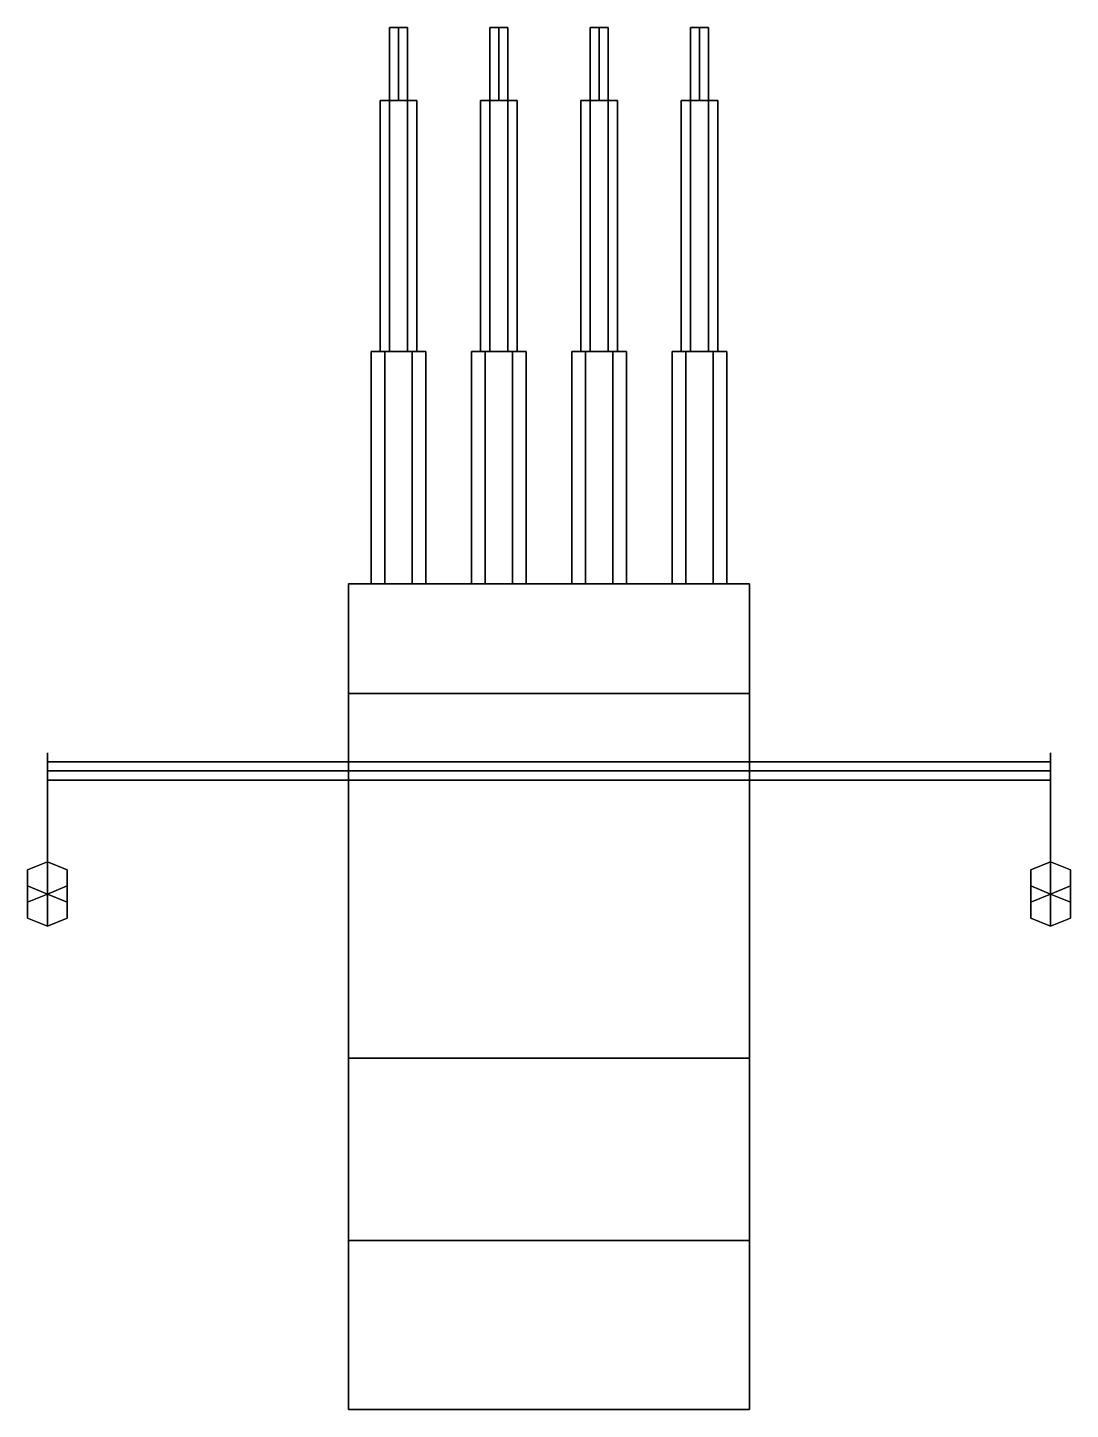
# Model space of a CAD drawing. Extents: x -1.14 to 1.14, y -0.98 to 2.05.
import ezdxf

# ---------------------------------------------------------------- set-up
doc = ezdxf.new("R2010")
doc.units = 0
doc.layers.add('GUN', color=1, linetype='CONTINUOUS')
doc.layers.add('SLEEVE', color=5, linetype='CONTINUOUS')

msp = doc.modelspace()

# ---------------------------------------------------------------- linework, layer by layer
at = {"layer": 'GUN'}
for points in [[(-0.31, 2.05, -0.03), (-0.33, 2.05, -0.05), (-0.35, 2.05, -0.03), (-0.33, 2.05, -0.01)], [(-0.35, 2.05, -0.03), (-0.33, 2.05, -0.05), (-0.33, 1.89, -0.05), (-0.35, 1.89, -0.03)], [(-0.33, 2.05, -0.01), (-0.35, 2.05, -0.03), (-0.35, 1.89, -0.03), (-0.33, 1.89, -0.01)], [(-0.33, 2.05, -0.05), (-0.31, 2.05, -0.03), (-0.31, 1.89, -0.03), (-0.33, 1.89, -0.05)], [(-0.31, 2.05, -0.03), (-0.33, 2.05, -0.01), (-0.33, 1.89, -0.01), (-0.31, 1.89, -0.03)], [(-0.09, 2.05, -0.03), (-0.11, 2.05, -0.05), (-0.13, 2.05, -0.03), (-0.11, 2.05, -0.01)], [(-0.13, 2.05, -0.03), (-0.11, 2.05, -0.05), (-0.11, 1.89, -0.05), (-0.13, 1.89, -0.03)], [(-0.11, 2.05, -0.01), (-0.13, 2.05, -0.03), (-0.13, 1.89, -0.03), (-0.11, 1.89, -0.01)], [(-0.11, 2.05, -0.05), (-0.09, 2.05, -0.03), (-0.09, 1.89, -0.03), (-0.11, 1.89, -0.05)], [(-0.09, 2.05, -0.03), (-0.11, 2.05, -0.01), (-0.11, 1.89, -0.01), (-0.09, 1.89, -0.03)], [(0.11, 2.05, -0.01), (0.09, 2.05, -0.03), (0.09, 1.89, -0.03), (0.11, 1.89, -0.01)], [(0.09, 2.05, -0.03), (0.11, 2.05, -0.05), (0.11, 1.89, -0.05), (0.09, 1.89, -0.03)], [(0.13, 2.05, -0.03), (0.11, 2.05, -0.05), (0.09, 2.05, -0.03), (0.11, 2.05, -0.01)], [(0.13, 2.05, -0.03), (0.11, 2.05, -0.01), (0.11, 1.89, -0.01), (0.13, 1.89, -0.03)], [(0.11, 2.05, -0.05), (0.13, 2.05, -0.03), (0.13, 1.89, -0.03), (0.11, 1.89, -0.05)], [(0.35, 2.05, -0.03), (0.33, 2.05, -0.05), (0.31, 2.05, -0.03), (0.33, 2.05, -0.01)], [(0.31, 2.05, -0.03), (0.33, 2.05, -0.05), (0.33, 1.89, -0.05), (0.31, 1.89, -0.03)], [(0.33, 2.05, -0.01), (0.31, 2.05, -0.03), (0.31, 1.89, -0.03), (0.33, 1.89, -0.01)], [(0.33, 2.05, -0.05), (0.35, 2.05, -0.03), (0.35, 1.89, -0.03), (0.33, 1.89, -0.05)], [(0.35, 2.05, -0.03), (0.33, 2.05, -0.01), (0.33, 1.89, -0.01), (0.35, 1.89, -0.03)]]:
    msp.add_3dface(points, dxfattribs=at)
at = {"layer": 'SLEEVE'}
for points in [[(-0.31, 1.89, -0.0646), (-0.35, 1.89, -0.0646), (-0.37, 1.89, -0.03), (-0.29, 1.89, -0.03)], [(-0.29, 1.89, -0.03), (-0.37, 1.89, -0.03), (-0.35, 1.89, 0.0046), (-0.31, 1.89, 0.0046)], [(-0.37, 1.89, -0.03), (-0.35, 1.89, -0.0646), (-0.35, 1.34, -0.0646), (-0.37, 1.34, -0.03)], [(-0.35, 1.89, 0.0046), (-0.37, 1.89, -0.03), (-0.37, 1.34, -0.03), (-0.35, 1.34, 0.0046)], [(-0.35, 1.89, -0.0646), (-0.31, 1.89, -0.0646), (-0.31, 1.34, -0.0646), (-0.35, 1.34, -0.0646)], [(-0.31, 1.89, 0.0046), (-0.35, 1.89, 0.0046), (-0.35, 1.34, 0.0046), (-0.31, 1.34, 0.0046)], [(-0.31, 1.89, -0.0646), (-0.29, 1.89, -0.03), (-0.29, 1.34, -0.03), (-0.31, 1.34, -0.0646)], [(-0.29, 1.89, -0.03), (-0.31, 1.89, 0.0046), (-0.31, 1.34, 0.0046), (-0.29, 1.34, -0.03)], [(-0.09, 1.89, -0.0646), (-0.13, 1.89, -0.0646), (-0.15, 1.89, -0.03), (-0.07, 1.89, -0.03)], [(-0.07, 1.89, -0.03), (-0.15, 1.89, -0.03), (-0.13, 1.89, 0.0046), (-0.09, 1.89, 0.0046)], [(-0.15, 1.89, -0.03), (-0.13, 1.89, -0.0646), (-0.13, 1.34, -0.0646), (-0.15, 1.34, -0.03)], [(-0.13, 1.89, 0.0046), (-0.15, 1.89, -0.03), (-0.15, 1.34, -0.03), (-0.13, 1.34, 0.0046)], [(-0.13, 1.89, -0.0646), (-0.09, 1.89, -0.0646), (-0.09, 1.34, -0.0646), (-0.13, 1.34, -0.0646)], [(-0.09, 1.89, 0.0046), (-0.13, 1.89, 0.0046), (-0.13, 1.34, 0.0046), (-0.09, 1.34, 0.0046)], [(-0.09, 1.89, -0.0646), (-0.07, 1.89, -0.03), (-0.07, 1.34, -0.03), (-0.09, 1.34, -0.0646)], [(-0.07, 1.89, -0.03), (-0.09, 1.89, 0.0046), (-0.09, 1.34, 0.0046), (-0.07, 1.34, -0.03)], [(0.09, 1.89, 0.0046), (0.07, 1.89, -0.03), (0.07, 1.34, -0.03), (0.09, 1.34, 0.0046)], [(0.07, 1.89, -0.03), (0.09, 1.89, -0.0646), (0.09, 1.34, -0.0646), (0.07, 1.34, -0.03)], [(0.15, 1.89, -0.03), (0.07, 1.89, -0.03), (0.09, 1.89, 0.0046), (0.13, 1.89, 0.0046)], [(0.13, 1.89, -0.0646), (0.09, 1.89, -0.0646), (0.07, 1.89, -0.03), (0.15, 1.89, -0.03)], [(0.13, 1.89, 0.0046), (0.09, 1.89, 0.0046), (0.09, 1.34, 0.0046), (0.13, 1.34, 0.0046)], [(0.09, 1.89, -0.0646), (0.13, 1.89, -0.0646), (0.13, 1.34, -0.0646), (0.09, 1.34, -0.0646)], [(0.15, 1.89, -0.03), (0.13, 1.89, 0.0046), (0.13, 1.34, 0.0046), (0.15, 1.34, -0.03)], [(0.13, 1.89, -0.0646), (0.15, 1.89, -0.03), (0.15, 1.34, -0.03), (0.13, 1.34, -0.0646)], [(0.35, 1.89, -0.0646), (0.31, 1.89, -0.0646), (0.29, 1.89, -0.03), (0.37, 1.89, -0.03)], [(0.37, 1.89, -0.03), (0.29, 1.89, -0.03), (0.31, 1.89, 0.0046), (0.35, 1.89, 0.0046)], [(0.29, 1.89, -0.03), (0.31, 1.89, -0.0646), (0.31, 1.34, -0.0646), (0.29, 1.34, -0.03)], [(0.31, 1.89, 0.0046), (0.29, 1.89, -0.03), (0.29, 1.34, -0.03), (0.31, 1.34, 0.0046)], [(0.31, 1.89, -0.0646), (0.35, 1.89, -0.0646), (0.35, 1.34, -0.0646), (0.31, 1.34, -0.0646)], [(0.35, 1.89, 0.0046), (0.31, 1.89, 0.0046), (0.31, 1.34, 0.0046), (0.35, 1.34, 0.0046)], [(0.35, 1.89, -0.0646), (0.37, 1.89, -0.03), (0.37, 1.34, -0.03), (0.35, 1.34, -0.0646)], [(0.37, 1.89, -0.03), (0.35, 1.89, 0.0046), (0.35, 1.34, 0.0046), (0.37, 1.34, -0.03)], [(-0.3, 1.34, -0.082), (-0.36, 1.34, -0.082), (-0.39, 1.34, -0.03), (-0.27, 1.34, -0.03)], [(-0.27, 1.34, -0.03), (-0.39, 1.34, -0.03), (-0.36, 1.34, 0.022), (-0.3, 1.34, 0.022)], [(-0.39, 1.34, -0.03), (-0.36, 1.34, -0.082), (-0.36, 0.83, -0.082), (-0.39, 0.83, -0.03)], [(-0.36, 1.34, 0.022), (-0.39, 1.34, -0.03), (-0.39, 0.83, -0.03), (-0.36, 0.83, 0.022)], [(-0.36, 1.34, -0.082), (-0.3, 1.34, -0.082), (-0.3, 0.83, -0.082), (-0.36, 0.83, -0.082)], [(-0.3, 1.34, 0.022), (-0.36, 1.34, 0.022), (-0.36, 0.83, 0.022), (-0.3, 0.83, 0.022)], [(-0.3, 1.34, -0.082), (-0.27, 1.34, -0.03), (-0.27, 0.83, -0.03), (-0.3, 0.83, -0.082)], [(-0.27, 1.34, -0.03), (-0.3, 1.34, 0.022), (-0.3, 0.83, 0.022), (-0.27, 0.83, -0.03)], [(-0.08, 1.34, -0.082), (-0.14, 1.34, -0.082), (-0.17, 1.34, -0.03), (-0.05, 1.34, -0.03)], [(-0.05, 1.34, -0.03), (-0.17, 1.34, -0.03), (-0.14, 1.34, 0.022), (-0.08, 1.34, 0.022)], [(-0.17, 1.34, -0.03), (-0.14, 1.34, -0.082), (-0.14, 0.83, -0.082), (-0.17, 0.83, -0.03)], [(-0.14, 1.34, 0.022), (-0.17, 1.34, -0.03), (-0.17, 0.83, -0.03), (-0.14, 0.83, 0.022)], [(-0.14, 1.34, -0.082), (-0.08, 1.34, -0.082), (-0.08, 0.83, -0.082), (-0.14, 0.83, -0.082)], [(-0.08, 1.34, 0.022), (-0.14, 1.34, 0.022), (-0.14, 0.83, 0.022), (-0.08, 0.83, 0.022)], [(-0.08, 1.34, -0.082), (-0.05, 1.34, -0.03), (-0.05, 0.83, -0.03), (-0.08, 0.83, -0.082)], [(-0.05, 1.34, -0.03), (-0.08, 1.34, 0.022), (-0.08, 0.83, 0.022), (-0.05, 0.83, -0.03)], [(0.08, 1.34, 0.022), (0.05, 1.34, -0.03), (0.05, 0.83, -0.03), (0.08, 0.83, 0.022)], [(0.05, 1.34, -0.03), (0.08, 1.34, -0.082), (0.08, 0.83, -0.082), (0.05, 0.83, -0.03)], [(0.17, 1.34, -0.03), (0.05, 1.34, -0.03), (0.08, 1.34, 0.022), (0.14, 1.34, 0.022)], [(0.14, 1.34, -0.082), (0.08, 1.34, -0.082), (0.05, 1.34, -0.03), (0.17, 1.34, -0.03)], [(0.14, 1.34, 0.022), (0.08, 1.34, 0.022), (0.08, 0.83, 0.022), (0.14, 0.83, 0.022)], [(0.08, 1.34, -0.082), (0.14, 1.34, -0.082), (0.14, 0.83, -0.082), (0.08, 0.83, -0.082)], [(0.17, 1.34, -0.03), (0.14, 1.34, 0.022), (0.14, 0.83, 0.022), (0.17, 0.83, -0.03)], [(0.14, 1.34, -0.082), (0.17, 1.34, -0.03), (0.17, 0.83, -0.03), (0.14, 0.83, -0.082)], [(0.36, 1.34, -0.082), (0.3, 1.34, -0.082), (0.27, 1.34, -0.03), (0.39, 1.34, -0.03)], [(0.39, 1.34, -0.03), (0.27, 1.34, -0.03), (0.3, 1.34, 0.022), (0.36, 1.34, 0.022)], [(0.27, 1.34, -0.03), (0.3, 1.34, -0.082), (0.3, 0.83, -0.082), (0.27, 0.83, -0.03)], [(0.3, 1.34, 0.022), (0.27, 1.34, -0.03), (0.27, 0.83, -0.03), (0.3, 0.83, 0.022)], [(0.3, 1.34, -0.082), (0.36, 1.34, -0.082), (0.36, 0.83, -0.082), (0.3, 0.83, -0.082)], [(0.36, 1.34, 0.022), (0.3, 1.34, 0.022), (0.3, 0.83, 0.022), (0.36, 0.83, 0.022)], [(0.36, 1.34, -0.082), (0.39, 1.34, -0.03), (0.39, 0.83, -0.03), (0.36, 0.83, -0.082)], [(0.39, 1.34, -0.03), (0.36, 1.34, 0.022), (0.36, 0.83, 0.022), (0.39, 0.83, -0.03)], [(-0.44, 0.83, -0.1), (-0.44, 0.59, -0.17), (-0.44, 0.59, 0.1), (-0.44, 0.83, 0.03)], [(0.44, 0.83, -0.1), (0.44, 0.59, -0.17), (-0.44, 0.59, -0.17), (-0.44, 0.83, -0.1)], [(0.44, 0.83, 0.03), (0.44, 0.83, -0.1), (-0.44, 0.83, -0.1), (-0.44, 0.83, 0.03)], [(-0.44, 0.83, 0.03), (-0.44, 0.59, 0.1), (0.44, 0.59, 0.1), (0.44, 0.83, 0.03)], [(0.44, 0.59, 0.1), (0.44, 0.59, -0.17), (0.44, 0.83, -0.1), (0.44, 0.83, 0.03)], [(-0.44, 0.59, -0.17), (-0.44, -0.98, -0.17), (-0.44, -0.98, 0.1), (-0.44, 0.59, 0.1)], [(0.44, 0.59, -0.17), (0.44, -0.98, -0.17), (-0.44, -0.98, -0.17), (-0.44, 0.59, -0.17)], [(-0.44, 0.59, 0.1), (-0.44, -0.98, 0.1), (0.44, -0.98, 0.1), (0.44, 0.59, 0.1)], [(0.44, -0.98, 0.1), (0.44, -0.98, -0.17), (0.44, 0.59, -0.17), (0.44, 0.59, 0.1)], [(-1.1, 0.16, 0.32), (-1.1, 0.46, 0.31), (-1.1, 0.46, 0.26), (-1.1, 0.16, 0.26)], [(-1.1, 0.46, 0.31), (-1.1, 0.16, 0.32), (-1.1, 0.16, 0.26), (-1.1, 0.46, 0.26)], [(-0.44, 0.46, 0.27), (-0.44, 0.39, 0.27), (-0.44, 0.39, -0.04), (-0.44, 0.44, -0.04)], [(-0.44, 0.39, 0.27), (-0.44, 0.46, 0.27), (-0.44, 0.44, -0.04), (-0.44, 0.39, -0.04)], [(0.44, 0.39, 0.27), (0.44, 0.46, 0.27), (0.44, 0.44, -0.04), (0.44, 0.39, -0.04)], [(0.44, 0.46, 0.27), (0.44, 0.39, 0.27), (0.44, 0.39, -0.04), (0.44, 0.44, -0.04)], [(1.1, 0.46, 0.31), (1.1, 0.16, 0.32), (1.1, 0.16, 0.26), (1.1, 0.46, 0.26)], [(1.1, 0.16, 0.32), (1.1, 0.46, 0.31), (1.1, 0.46, 0.26), (1.1, 0.16, 0.26)], [(1.1, 0.42, 0.3), (1.1, 0.44, 0.28), (-1.1, 0.44, 0.28), (-1.1, 0.42, 0.3)], [(1.1, 0.44, 0.28), (1.1, 0.42, 0.26), (-1.1, 0.42, 0.26), (-1.1, 0.44, 0.28)], [(1.1, 0.4, 0.28), (1.1, 0.42, 0.3), (-1.1, 0.42, 0.3), (-1.1, 0.4, 0.28)], [(1.1, 0.42, 0.26), (1.1, 0.4, 0.28), (-1.1, 0.4, 0.28), (-1.1, 0.42, 0.26)], [(-1.1433, 0.203, 0.3577), (-1.1, 0.2207, 0.34), (-1.1, 0.15, 0.2693), (-1.1433, 0.1323, 0.287)], [(-1.1433, 0.203, 0.3577), (-1.1433, 0.1677, 0.393), (-1.1, 0.15, 0.4107), (-1.1, 0.2207, 0.34)], [(-1.1, 0.2207, 0.34), (-1.0567, 0.203, 0.3577), (-1.0567, 0.1323, 0.287), (-1.1, 0.15, 0.2693)], [(-1.1, 0.2207, 0.34), (-1.1, 0.15, 0.4107), (-1.0567, 0.1677, 0.393), (-1.0567, 0.203, 0.3577)], [(1.0567, 0.203, 0.3577), (1.1, 0.2207, 0.34), (1.1, 0.15, 0.2693), (1.0567, 0.1323, 0.287)], [(1.0567, 0.203, 0.3577), (1.0567, 0.1677, 0.393), (1.1, 0.15, 0.4107), (1.1, 0.2207, 0.34)], [(1.1, 0.2207, 0.34), (1.1433, 0.203, 0.3577), (1.1433, 0.1323, 0.287), (1.1, 0.15, 0.2693)], [(1.1, 0.2207, 0.34), (1.1, 0.15, 0.4107), (1.1433, 0.1677, 0.393), (1.1433, 0.203, 0.3577)], [(-1.1433, 0.1677, 0.393), (-1.1433, 0.203, 0.3577), (-1.1433, 0.1323, 0.287), (-1.1433, 0.097, 0.3223)], [(-1.0567, 0.203, 0.3577), (-1.0567, 0.1677, 0.393), (-1.0567, 0.097, 0.3223), (-1.0567, 0.1323, 0.287)], [(1.0567, 0.1677, 0.393), (1.0567, 0.203, 0.3577), (1.0567, 0.1323, 0.287), (1.0567, 0.097, 0.3223)], [(1.1433, 0.203, 0.3577), (1.1433, 0.1677, 0.393), (1.1433, 0.097, 0.3223), (1.1433, 0.1323, 0.287)], [(-1.1, 0.15, 0.4107), (-1.1433, 0.1677, 0.393), (-1.1433, 0.097, 0.3223), (-1.1, 0.0793, 0.34)], [(-1.0567, 0.1677, 0.393), (-1.1, 0.15, 0.4107), (-1.1, 0.0793, 0.34), (-1.0567, 0.097, 0.3223)], [(1.1, 0.15, 0.4107), (1.0567, 0.1677, 0.393), (1.0567, 0.097, 0.3223), (1.1, 0.0793, 0.34)], [(1.1433, 0.1677, 0.393), (1.1, 0.15, 0.4107), (1.1, 0.0793, 0.34), (1.1433, 0.097, 0.3223)], [(-1.1, 0.15, 0.2693), (-1.1, 0.0793, 0.34), (-1.1433, 0.097, 0.3223), (-1.1433, 0.1323, 0.287)], [(-1.0567, 0.1323, 0.287), (-1.0567, 0.097, 0.3223), (-1.1, 0.0793, 0.34), (-1.1, 0.15, 0.2693)], [(1.1, 0.15, 0.2693), (1.1, 0.0793, 0.34), (1.0567, 0.097, 0.3223), (1.0567, 0.1323, 0.287)], [(1.1433, 0.1323, 0.287), (1.1433, 0.097, 0.3223), (1.1, 0.0793, 0.34), (1.1, 0.15, 0.2693)], [(0.44, -0.21, 0.51), (0.44, -0.21, 0.1), (-0.44, -0.21, 0.1), (-0.44, -0.21, 0.51)], [(-0.44, -0.21, 0.1), (-0.44, -0.61, 0.1), (-0.44, -0.61, 0.51), (-0.44, -0.21, 0.51)], [(-0.44, -0.21, 0.51), (-0.44, -0.61, 0.51), (0.44, -0.61, 0.51), (0.44, -0.21, 0.51)], [(0.44, -0.61, 0.51), (0.44, -0.61, 0.1), (0.44, -0.21, 0.1), (0.44, -0.21, 0.51)], [(-0.44, -0.61, 0.51), (-0.44, -0.61, 0.1), (0.44, -0.61, 0.1), (0.44, -0.61, 0.51)], [(-0.44, -0.98, 0.1), (-0.44, -0.98, -0.17), (-0.22, -0.98, -0.17), (-0.22, -0.98, 0.1)], [(-0.22, -0.98, 0.1), (-0.22, -0.98, -0.17), (0, -0.98, -0.17), (0, -0.98, 0.1)], [(0, -0.98, 0.1), (0, -0.98, -0.17), (0.22, -0.98, -0.17), (0.22, -0.98, 0.1)], [(0.22, -0.98, 0.1), (0.22, -0.98, -0.17), (0.44, -0.98, -0.17), (0.44, -0.98, 0.1)]]:
    msp.add_3dface(points, dxfattribs=at)

doc.saveas('drawing.dxf')
